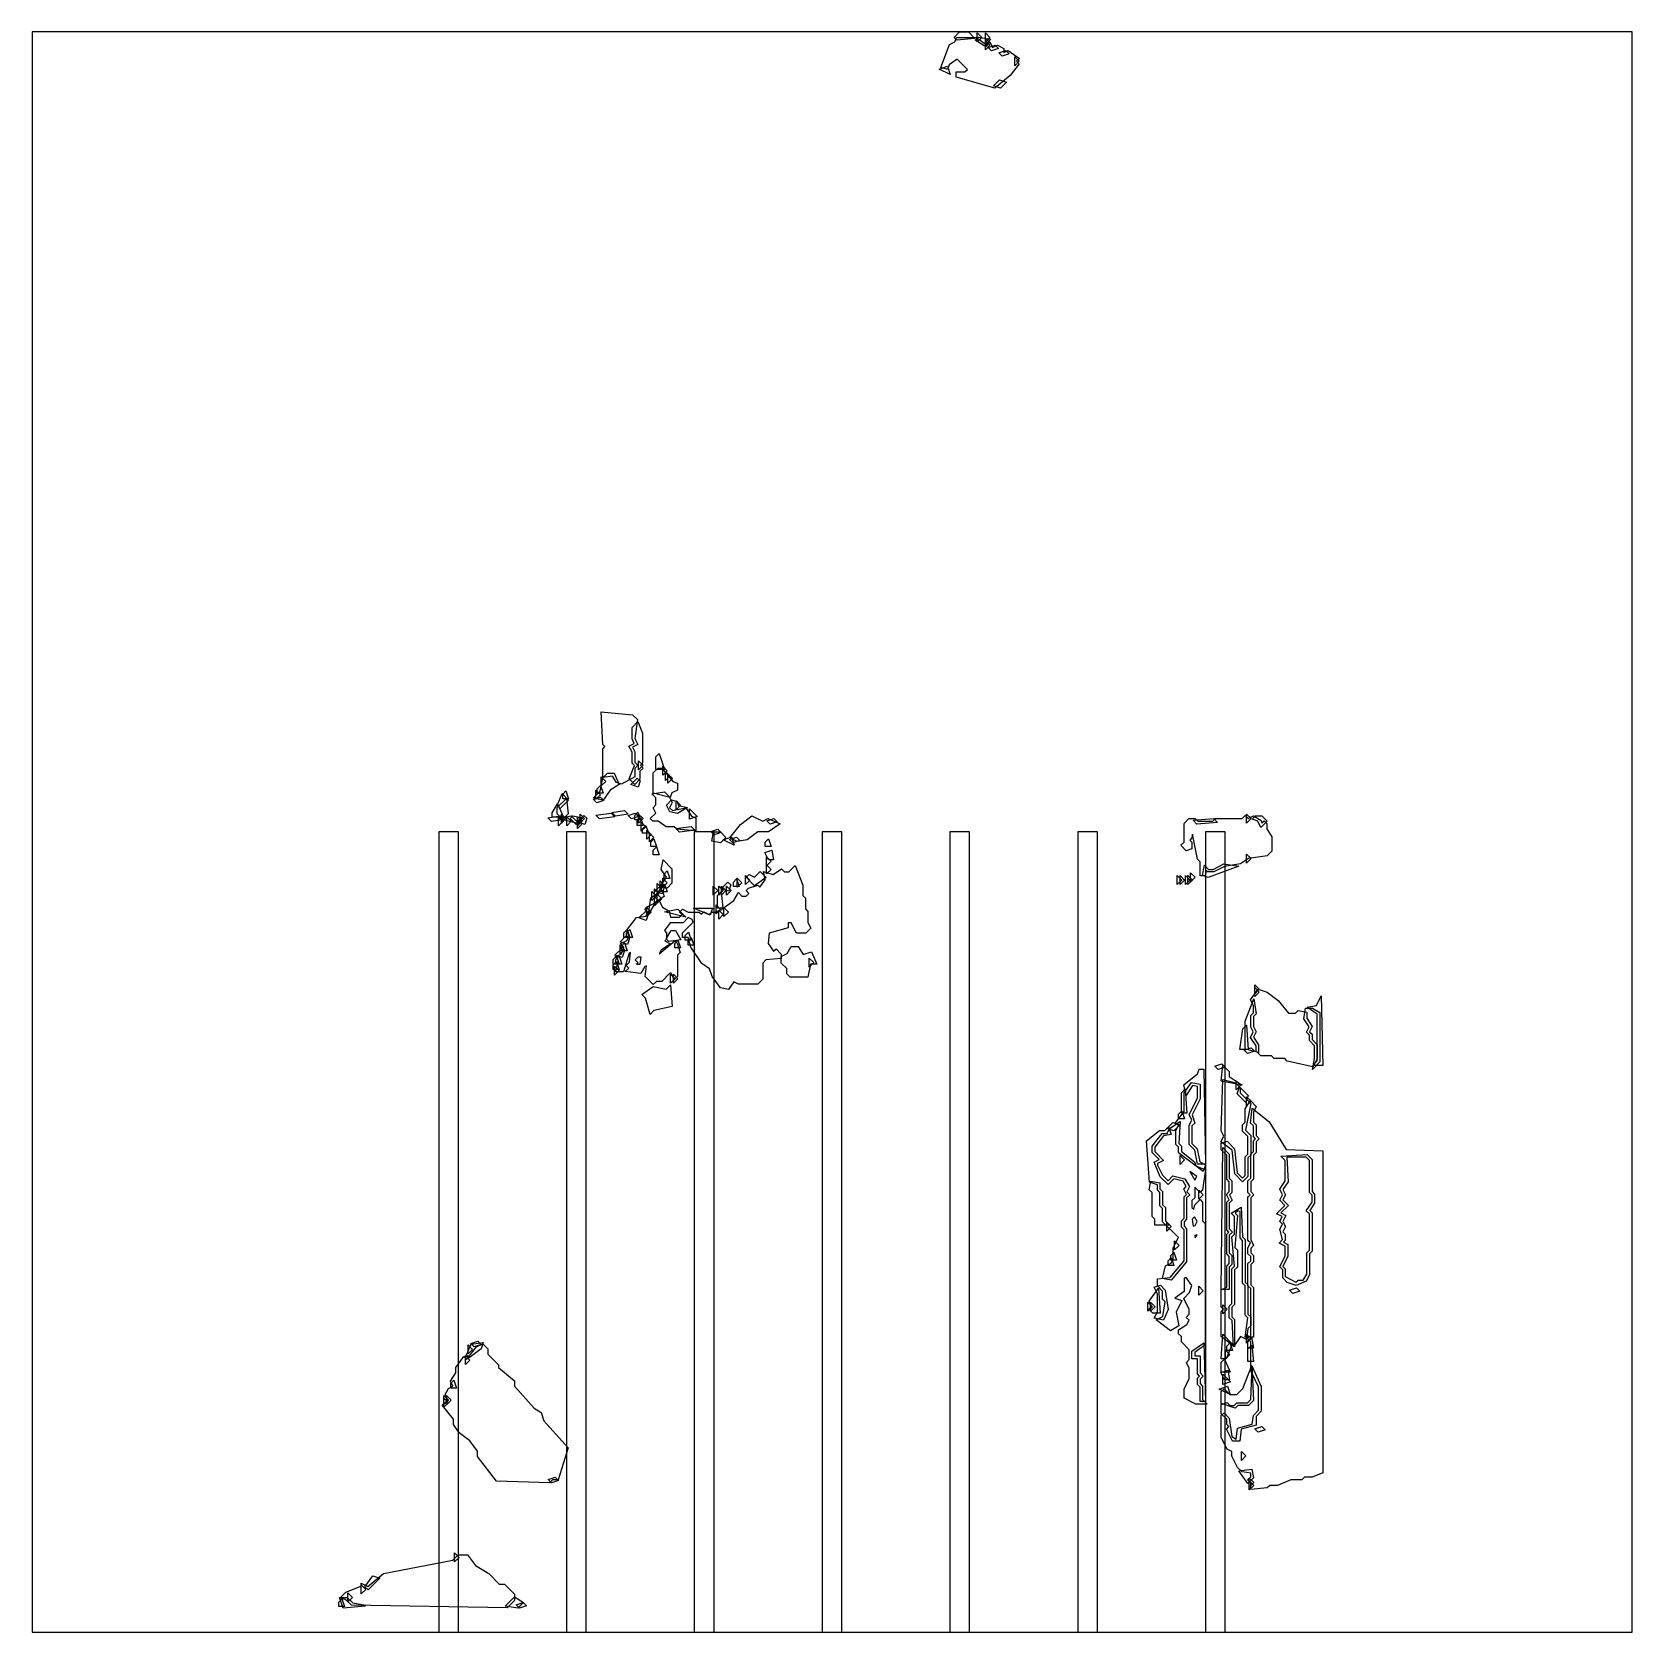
# Model space of a CAD drawing. Header units: millimetres. Extents: x 0 to 289, y 0 to 289.
import ezdxf

# ---------------------------------------------------------------- set-up
doc = ezdxf.new("R2010")
doc.units = ezdxf.units.MM
for name, color, linetype in [('CUT_OUTLINE', 5, 'Continuous'), ('CUT_SLOT', 1, 'Continuous'), ('ENG_D', 3, 'Continuous'), ('ENG_K', 2, 'Continuous'), ('ENG_L', 4, 'Continuous')]:
    doc.layers.add(name, color=color, linetype=linetype)

msp = doc.modelspace()

# ---------------------------------------------------------------- linework, layer by layer
at = {"layer": 'CUT_OUTLINE'}
msp.add_lwpolyline([(0, 0), (289.14, 0), (289.14, 289.14), (0, 289.14), (0, 0)], close=True, dxfattribs=at)
at = {"layer": 'CUT_SLOT'}
for points in [[(73.5, 0), (77.07, 0), (77.07, 144.57), (73.5, 144.57), (73.5, 0)], [(96.6, 0), (100.16, 0), (100.16, 144.57), (96.6, 144.57), (96.6, 0)], [(119.69, 0), (123.26, 0), (123.26, 144.57), (119.69, 144.57), (119.69, 0)], [(119.69, 0), (123.26, 0), (123.26, 144.57), (119.69, 144.57), (119.69, 0)], [(142.79, 0), (146.35, 0), (146.35, 144.57), (142.79, 144.57), (142.79, 0)], [(142.79, 0), (146.35, 0), (146.35, 144.57), (142.79, 144.57), (142.79, 0)], [(165.88, 0), (169.44, 0), (169.44, 144.57), (165.88, 144.57), (165.88, 0)], [(165.88, 0), (169.44, 0), (169.44, 144.57), (165.88, 144.57), (165.88, 0)], [(188.97, 0), (192.54, 0), (192.54, 144.57), (188.97, 144.57), (188.97, 0)], [(212.07, 0), (215.63, 0), (215.63, 144.57), (212.07, 144.57), (212.07, 0)]]:
    msp.add_lwpolyline(points, close=True, dxfattribs=at)
at = {"layer": 'ENG_D'}
for points in [[(167.6, 289.14), (169.24, 289.14), (170.4, 287.98), (167.13, 287.68), (166.64, 288.17), (167.6, 289.14)], [(173.27, 287.86), (172.07, 286.66), (170.44, 287.64), (170.99, 288.19), (173.27, 287.86)], [(172.28, 287.55), (173.1, 286.73), (172.28, 285.9), (172.28, 287.55)], [(173.42, 285.73), (172.79, 286.35), (174.03, 286.76), (174.65, 286.14), (173.42, 285.73)], [(175.34, 284.76), (174.72, 285.39), (175.96, 285.8), (176.58, 285.18), (175.34, 284.76)], [(177.58, 284.66), (178.4, 283.84), (177.58, 283.01), (177.58, 284.66)], [(163.94, 282.43), (165.44, 282.94), (165.94, 281.43), (163.94, 282.43)], [(174.99, 278.98), (173.76, 279.39), (174.86, 280.5), (176.1, 280.09), (174.99, 278.98)], [(107.86, 160.1), (108.83, 160.58), (108.43, 161.38), (108.43, 163.46), (109.47, 164.51), (110.35, 162.45), (110.35, 157), (109.97, 156.62), (110.45, 156.13), (109.87, 155.55), (109.87, 154.11), (108.91, 153.14), (107.9, 154.15), (108.87, 156.56), (108.43, 157), (108.43, 158.97), (107.86, 160.1)], [(104.5, 152.1), (103.23, 150.33), (101.43, 150.68), (102.66, 151.92), (103.14, 154.33), (103.99, 155.17), (105.21, 155.17), (106.08, 153.15), (104.5, 152.1)], [(116.62, 153.42), (116.62, 152.13), (115.61, 151.63), (115.33, 150.78), (112.28, 151.61), (112.28, 155.27), (113.15, 156.13), (113.84, 156.13), (115.8, 153.69), (116.62, 153.42)], [(95.42, 148.81), (94.89, 149.33), (95.82, 151.5), (96.96, 150.35), (95.42, 148.81)], [(114.64, 149.43), (115.59, 150.39), (116.57, 150.06), (116.8, 149.36), (118.48, 149.02), (116.66, 147.93), (115.25, 148.21), (114.64, 149.43)], [(94.97, 149.67), (96.02, 147.22), (93.97, 147.22), (93.97, 148.01), (94.97, 149.67)], [(96.48, 146.98), (95.66, 146.16), (95.66, 147.8), (96.48, 146.98)], [(97.75, 147.48), (99.52, 147.13), (98.31, 145.91), (97.24, 146.98), (97.75, 147.48)], [(98.58, 146.39), (99.75, 147.56), (100.27, 147.04), (99.9, 145.95), (98.58, 146.39)], [(108.91, 146.74), (108.91, 147.56), (109.5, 148.15), (109.97, 146.74), (108.91, 146.74)], [(118.79, 148.76), (120.2, 147.35), (118.79, 146.88), (118.79, 148.76)], [(219.5, 146.16), (219.5, 147.8), (220.33, 146.98), (219.5, 146.16)], [(96, 146.5), (95.17, 145.67), (95.17, 147.32), (96, 146.5)], [(96.62, 147.32), (97.44, 146.5), (96.62, 145.67), (96.62, 147.32)], [(98.55, 145.19), (98.55, 146.84), (99.37, 146.01), (98.55, 145.19)], [(119.12, 145.54), (119.79, 144.87), (117.01, 144.56), (116.33, 145.23), (119.12, 145.54)], [(123.91, 145.08), (124.53, 144.46), (123.3, 144.05), (122.68, 144.67), (123.91, 145.08)], [(133.42, 145.98), (132.8, 146.6), (134.03, 147.01), (134.65, 146.39), (133.42, 145.98)], [(214.26, 146.3), (210.5, 146.01), (209.81, 146.7), (213.57, 146.99), (214.26, 146.3)], [(221.09, 147.46), (222.25, 147.46), (223.22, 146.5), (222.09, 145.37), (221.5, 146.54), (220.5, 146.87), (221.09, 147.46)], [(127.29, 143.64), (127.91, 143.02), (126.67, 142.61), (126.05, 143.23), (127.29, 143.64)], [(133.58, 139.27), (132.76, 138.44), (132.76, 140.09), (133.58, 139.27)], [(212.62, 137.82), (213.42, 137.82), (215.37, 138.79), (218.07, 138.41), (212.52, 136.36), (211.51, 136.7), (211.89, 138.55), (212.62, 137.82)], [(220.33, 139.75), (219.5, 138.93), (219.5, 140.57), (220.33, 139.75)], [(114.79, 135.41), (113.97, 134.59), (113.97, 136.23), (114.79, 135.41)], [(114.21, 136.14), (114.21, 136.96), (114.8, 137.55), (115.27, 136.14), (114.21, 136.14)], [(126.74, 135.51), (127.33, 136.1), (127.8, 134.69), (126.74, 134.69), (126.74, 135.51)], [(128.91, 136.72), (129.73, 135.89), (128.91, 135.07), (128.91, 136.72)], [(207.46, 135.07), (207.46, 136.72), (208.28, 135.89), (207.46, 135.07)], [(209.24, 135.89), (208.42, 135.07), (208.42, 136.72), (209.24, 135.89)], [(209.38, 137.2), (210.21, 136.38), (209.38, 135.55), (209.38, 137.2)], [(112.7, 131.87), (111.4, 129.7), (111.39, 129.7), (111.82, 132.66), (113.85, 134.11), (114.25, 132.9), (112.7, 131.87)], [(113.83, 134.45), (113, 133.63), (113, 135.27), (113.83, 134.45)], [(113.49, 135.75), (114.31, 134.93), (113.49, 134.11), (113.49, 135.75)], [(113.73, 134.55), (114.31, 135.14), (114.78, 133.73), (113.73, 133.73), (113.73, 134.55)], [(124.09, 134.79), (124.91, 133.97), (124.09, 133.14), (124.09, 134.79)], [(125.53, 133.14), (125.53, 134.79), (126.36, 133.97), (125.53, 133.14)], [(109.67, 129.04), (110.84, 130.21), (111.35, 129.69), (110.99, 128.6), (109.67, 129.04)], [(111.08, 129.29), (111.08, 130.93), (111.9, 130.11), (111.08, 129.29)], [(124.09, 130.45), (124.91, 129.63), (124.09, 128.81), (124.09, 130.45)], [(125.87, 130.11), (125.05, 129.29), (125.05, 130.93), (125.87, 130.11)], [(107.61, 124.26), (106.29, 124.71), (107.46, 125.87), (107.98, 125.36), (107.61, 124.26)], [(106.5, 123.95), (107.09, 124.53), (107.56, 123.12), (106.5, 123.12), (106.5, 123.95)], [(107.46, 126.36), (108.05, 126.94), (108.52, 125.53), (107.46, 125.53), (107.46, 126.36)], [(116.14, 124.43), (116.72, 125.02), (117.19, 123.61), (116.14, 123.61), (116.14, 124.43)], [(118.65, 126.46), (119.12, 125.05), (118.06, 125.05), (118.06, 125.87), (118.65, 126.46)], [(118.55, 124.09), (118.55, 124.91), (119.13, 125.5), (119.6, 124.09), (118.55, 124.09)], [(106.5, 123.46), (107.02, 122.95), (106.65, 121.86), (105.33, 122.3), (106.5, 123.46)], [(106.12, 122.12), (106.59, 120.71), (105.53, 120.71), (105.53, 121.54), (106.12, 122.12)], [(140.47, 121.78), (141.29, 120.96), (140.47, 120.13), (140.47, 121.78)], [(105.64, 121.16), (106.11, 119.75), (105.05, 119.75), (105.05, 120.57), (105.64, 121.16)], [(115.9, 118.89), (116.72, 118.06), (115.9, 117.24), (115.9, 118.89)], [(220.95, 116.48), (221.77, 115.65), (220.95, 114.83), (220.95, 116.48)], [(221.2, 111.71), (220.71, 111.22), (220.71, 109.45), (221.22, 108.43), (220.74, 107.48), (221.67, 106.09), (221.67, 104.74), (219.26, 105.35), (219.26, 110.4), (220.82, 114.44), (221.2, 111.71)], [(230.14, 112.76), (231.38, 112.76), (232.75, 111.94), (232.75, 103.03), (231.4, 101.67), (231.79, 103.63), (231.79, 105.92), (230.83, 106.88), (230.83, 107.84), (230.29, 108.38), (230.79, 109.37), (229.85, 110.78), (230.14, 112.76)], [(216.37, 100.36), (218.69, 98.82), (218.69, 98.8), (214.9, 99.56), (215.22, 102.45), (216.37, 101.3), (216.37, 100.36)], [(209.64, 93.47), (210.14, 91.98), (209.62, 91.46), (209.62, 88.29), (210.57, 87.34), (211.04, 84.98), (212.09, 84.45), (211.67, 83.21), (207.21, 86.62), (207.21, 87.6), (206.73, 88.09), (206.73, 90.65), (207.16, 91.51), (206.66, 92.02), (208.18, 94.05), (208.18, 97.42), (209.52, 99.3), (211.07, 98.99), (211.07, 96.32), (209.64, 93.47)], [(217.58, 97.97), (217.58, 99.61), (218.4, 98.79), (217.58, 97.97)], [(218.19, 98.51), (219.78, 96.93), (219.37, 95.69), (217.78, 97.28), (218.19, 98.51)], [(220.23, 66.4), (220.23, 62.75), (220.71, 62.26), (220.71, 53.25), (219.23, 53.25), (219.73, 56.78), (219.26, 57.25), (219.26, 62.55), (218.78, 63.03), (218.78, 70.74), (218.3, 71.22), (218.3, 75.97), (217.88, 76.1), (217.43, 75.66), (217.82, 75.27), (217.34, 69.48), (217.82, 69.01), (217.82, 65.92), (217.33, 65.44), (217.33, 59.17), (216.85, 58.69), (216.85, 56.96), (217.33, 56.48), (217.33, 51.56), (214.92, 53.37), (214.92, 57.93), (215.31, 58.31), (214.92, 58.69), (214.92, 61.83), (215.89, 62.31), (215.89, 66.12), (216.37, 66.6), (216.37, 67.85), (215.89, 68.33), (215.89, 71.9), (216.27, 72.28), (215.89, 72.67), (215.89, 77.68), (216.32, 78.11), (215.84, 79.08), (216.37, 79.61), (216.37, 81.34), (215.89, 81.82), (215.89, 86.16), (214.92, 87.12), (214.92, 88.36), (215.95, 88.7), (217.32, 87.33), (217.81, 83), (218.78, 82.02), (219.26, 82.5), (219.26, 85.88), (219.74, 86.36), (219.74, 89.53), (218.78, 90.5), (218.78, 91.66), (219.26, 92.14), (219.26, 94.52), (220.18, 96.04), (221.24, 94.98), (220.71, 93.91), (220.71, 92.14), (221.19, 91.66), (221.19, 89.73), (221.77, 89.15), (221.19, 88.57), (221.19, 86.64), (220.71, 86.16), (220.71, 81.82), (220.23, 81.34), (220.23, 79.61), (220.81, 79.03), (220.23, 78.45), (220.23, 70.9), (220.76, 69.83), (220.23, 69.29), (220.23, 68.53), (220.71, 68.05), (220.71, 66.88), (220.23, 66.4)], [(220.33, 95.9), (219.5, 95.07), (219.5, 96.72), (220.33, 95.9)], [(201.93, 81.26), (201.42, 88.78), (203.76, 90.6), (204.71, 90.6), (205.39, 91.28), (205.84, 89.93), (204.46, 89.65), (202.88, 87.62), (202.88, 86.84), (204.49, 85.23), (203.36, 84.66), (203.36, 84.39), (204.28, 82.55), (205.29, 81.54), (206.18, 82.43), (208.33, 81.89), (209.18, 80.49), (208.71, 79.56), (209.24, 79.03), (208.66, 78.45), (208.66, 74.59), (208.18, 74.11), (208.18, 73.35), (208.66, 72.87), (208.66, 66.9), (205.86, 63.59), (204.27, 63.91), (204.84, 66.19), (205.83, 66.68), (206.25, 67.52), (206.25, 69.45), (207.16, 71.27), (204.32, 74.11), (204.32, 76.52), (203.84, 77), (203.84, 79.41), (203.36, 79.89), (203.36, 80.78), (201.93, 81.26)], [(206.32, 90.56), (205.08, 90.97), (206.19, 92.08), (207.42, 91.67), (206.32, 90.56)], [(207.46, 86.12), (208.28, 85.3), (207.46, 84.47), (207.46, 86.12)], [(225.7, 85.99), (230.44, 86.27), (231.31, 85.4), (231.31, 79.61), (231.79, 79.13), (231.79, 77.51), (230.9, 76.17), (231.31, 75.76), (231.31, 68.81), (230.83, 68.33), (230.83, 64.52), (230.28, 63.42), (228.43, 62.63), (226.84, 63.16), (226.01, 63.99), (226.01, 65.44), (225.47, 65.97), (226.49, 68), (226.49, 69.73), (225.36, 70.29), (225.98, 70.91), (225.51, 72.79), (225.96, 73.68), (225.47, 74.16), (225.93, 75.07), (224.88, 75.59), (226.39, 77.1), (225.47, 78.02), (225.98, 79.03), (225.49, 80.01), (226.49, 81.51), (226.49, 85.2), (225.7, 85.99)], [(205.29, 58.28), (204.47, 56.35), (202.76, 56.69), (203.36, 57.88), (203.36, 61.14), (202.78, 62.31), (203.91, 62.68), (204.79, 61.8), (205.29, 58.28)], [(211.65, 61.68), (210.83, 60.86), (210.83, 62.51), (211.65, 61.68)], [(227.87, 61.17), (227.25, 61.79), (228.48, 62.2), (229.1, 61.58), (227.87, 61.17)], [(202.15, 57.97), (202.15, 59.61), (202.98, 58.79), (202.15, 57.97)], [(79.01, 49.56), (78.5, 50.06), (79.34, 52.02), (81.55, 52.34), (81.16, 51.17), (79.01, 49.56)], [(211.78, 52.26), (212.04, 41.68), (211.07, 41.68), (211.07, 44.23), (210.59, 44.72), (210.59, 45.88), (210.97, 46.26), (210.59, 46.64), (210.59, 49.39), (209.62, 49.39), (209.62, 50.72), (211.78, 52.26)], [(215.89, 51.66), (216.48, 52.25), (216.95, 50.84), (215.89, 50.84), (215.89, 51.66)], [(219.74, 51.32), (219.74, 52.63), (220.37, 53.26), (220.76, 51.32), (219.74, 51.32)], [(78.31, 49.98), (79.13, 49.15), (78.31, 48.33), (78.31, 49.98)], [(216.47, 50.12), (215.65, 49.29), (215.65, 50.94), (216.47, 50.12)], [(214.83, 46.88), (216.07, 47.3), (216.42, 45.54), (215.5, 45.54), (214.83, 46.88)], [(215.95, 41.48), (216.47, 40.96), (217.23, 40.96), (217.72, 41.44), (219.64, 41.44), (220.23, 42.03), (220.51, 47.99), (222.15, 44.39), (222.15, 39.9), (221.19, 38.93), (221.19, 37.4), (218.52, 36.68), (218.27, 34.46), (216.94, 34.46), (215.84, 36.67), (216.27, 37.11), (215.89, 37.49), (215.89, 38.45), (214.92, 39.42), (214.92, 41.13), (215.95, 41.48)], [(76.24, 45.5), (76.71, 44.09), (75.66, 44.09), (75.66, 44.92), (76.24, 45.5)], [(214.54, 43.9), (216.04, 44.4), (216.54, 42.89), (214.54, 43.9)], [(74.45, 42.27), (75.28, 41.44), (74.45, 40.62), (74.45, 42.27)], [(74.93, 41.1), (74.93, 42.75), (75.76, 41.92), (74.93, 41.1)], [(221.61, 36.11), (220.98, 36.73), (222.22, 37.14), (222.84, 36.52), (221.61, 36.11)], [(219.36, 31.81), (218.54, 30.98), (218.54, 32.63), (219.36, 31.81)], [(218.11, 29.1), (220.42, 29.43), (220.73, 27.87), (219.71, 26.86), (218.11, 29.1)], [(94.52, 27.98), (95.14, 27.36), (93.9, 26.95), (93.28, 27.57), (94.52, 27.98)], [(219.98, 27.81), (220.81, 26.99), (219.98, 26.16), (219.98, 27.81)], [(76.38, 14.32), (77.2, 13.49), (76.38, 12.67), (76.38, 14.32)], [(62.85, 9.74), (60.72, 7.61), (60.16, 8.17), (61.59, 10.16), (62.85, 9.74)], [(56.96, 6.26), (57.95, 5.28), (60.24, 4.82), (60.23, 4.69), (56.21, 4.32), (55.57, 6.26), (56.96, 6.26)], [(57.1, 5.44), (57.1, 7.09), (57.93, 6.26), (57.1, 5.44)], [(60.34, 7.71), (59.51, 6.89), (59.51, 8.53), (60.34, 7.71)], [(87.79, 4.32), (85.51, 4.65), (87.19, 6.33), (88.82, 5.35), (87.79, 4.32)]]:
    msp.add_lwpolyline(points, close=True, dxfattribs=at)
at = {"layer": 'ENG_K'}
for points in [[(112.76, 155.89), (112.76, 158.16), (113.35, 158.75), (114.3, 155.89), (112.76, 155.89)], [(113.97, 156.47), (114.79, 155.65), (113.97, 154.83), (113.97, 156.47)], [(109.91, 153.79), (109.54, 152.7), (108.22, 153.14), (109.39, 154.31), (109.91, 153.79)], [(115.27, 154.69), (114.45, 153.87), (114.45, 155.51), (115.27, 154.69)], [(114.93, 153.38), (114.93, 155.03), (115.75, 154.21), (114.93, 153.38)], [(103.33, 150.25), (102.1, 149.83), (101.47, 150.46), (102.71, 150.87), (103.33, 150.25)], [(93.88, 146.48), (93.22, 147.15), (95.5, 147.47), (96.17, 146.81), (93.88, 146.48)], [(99.03, 147.8), (99.85, 146.98), (99.03, 146.16), (99.03, 147.8)], [(104.66, 147.95), (105.34, 147.28), (102.56, 146.97), (101.88, 147.64), (104.66, 147.95)], [(105.45, 147.45), (104.78, 148.11), (107.07, 148.44), (107.73, 147.77), (105.45, 147.45)], [(107.74, 147.56), (108.97, 147.98), (109.6, 147.35), (108.36, 146.94), (107.74, 147.56)], [(116.38, 148.56), (116.38, 150.21), (117.2, 149.39), (116.38, 148.56)], [(98.55, 145.67), (98.55, 147.32), (99.37, 146.5), (98.55, 145.67)], [(109.39, 145.77), (109.39, 146.6), (109.98, 147.18), (110.45, 145.77), (109.39, 145.77)], [(110.11, 146.35), (110.94, 145.53), (110.11, 144.71), (110.11, 146.35)], [(110.35, 145.15), (110.94, 145.74), (111.41, 144.33), (110.35, 144.33), (110.35, 145.15)], [(111.9, 144.09), (111.08, 143.26), (111.08, 144.91), (111.9, 144.09)], [(112.38, 143.6), (111.56, 142.78), (111.56, 144.43), (112.38, 143.6)], [(112.86, 141.92), (111.8, 141.92), (111.8, 142.74), (112.39, 143.33), (112.86, 141.92)], [(113.34, 140.47), (112.28, 140.47), (112.28, 141.29), (112.87, 141.88), (113.34, 140.47)], [(133.58, 141.92), (132.52, 141.92), (132.52, 142.74), (133.11, 143.33), (133.58, 141.92)], [(114.64, 136.38), (113.71, 137.77), (114.06, 139.52), (115.65, 137.92), (115.65, 135.31), (114.76, 134.41), (113.59, 134.8), (114.64, 136.38)], [(127.46, 134.59), (127.46, 136.23), (128.28, 135.41), (127.46, 134.59)], [(207.8, 135.89), (206.97, 135.07), (206.97, 136.72), (207.8, 135.89)], [(208.9, 136.72), (209.72, 135.89), (208.9, 135.07), (208.9, 136.72)], [(112.56, 133.86), (113.73, 135.03), (114.24, 134.51), (113.88, 133.42), (112.56, 133.86)], [(123.95, 133.97), (123.12, 133.14), (123.12, 134.79), (123.95, 133.97)], [(106.12, 119.51), (105.29, 118.69), (105.29, 120.33), (106.12, 119.51)], [(221.77, 116.14), (220.95, 115.31), (220.95, 116.96), (221.77, 116.14)], [(232.11, 113.22), (232.98, 114.95), (233.24, 102.4), (231.45, 102.4), (232.27, 103.23), (232.27, 111.67), (230.45, 112.89), (232.11, 113.22)], [(218.79, 109.02), (219.47, 109.69), (219.76, 105.29), (218.26, 105.29), (218.79, 109.02)], [(220.91, 104.95), (219.68, 104.54), (219.06, 105.16), (220.29, 105.57), (220.91, 104.95)], [(210.59, 96.44), (210.59, 98.59), (209.74, 98.76), (208.54, 96.97), (208.15, 98.88), (210.62, 100.86), (210.9, 101.68), (211.79, 101.68), (212.04, 84.57), (210.63, 84.57), (210.12, 87.1), (209.14, 88.09), (209.14, 91.62), (209.6, 92.52), (209.11, 93.49), (210.59, 96.44)], [(215.61, 102.06), (214.38, 101.64), (213.76, 102.27), (214.99, 102.68), (215.61, 102.06)], [(208.68, 93.73), (207.7, 93.73), (207.7, 97.44), (208.38, 98.13), (208.68, 93.73)], [(207.21, 92.76), (207.21, 93.59), (207.8, 94.17), (208.27, 92.76), (207.21, 92.76)], [(220.13, 79.03), (219.74, 79.41), (219.74, 81.54), (220.23, 82.02), (220.23, 86.36), (220.71, 86.84), (220.71, 88.77), (221.09, 89.15), (220.71, 89.53), (220.71, 91.46), (220.21, 91.95), (220.52, 94.68), (223.54, 92.2), (226.63, 87.22), (233.24, 86.97), (233.24, 28.75), (231.36, 27.95), (229.96, 27.95), (229.48, 27.47), (227.5, 27.47), (225.09, 26.5), (223.7, 26.5), (223.23, 26.03), (220.23, 25.76), (220.23, 26.89), (219.64, 27.47), (220.23, 28.05), (220.23, 28.7), (218.67, 28.93), (217.86, 29.73), (216.85, 31.75), (216.85, 32.62), (215.95, 33.07), (214.92, 35.12), (214.92, 39.13), (215.41, 39.62), (216.36, 38.67), (216.83, 35.33), (217.62, 34.86), (217.84, 36.81), (220.49, 37.54), (220.72, 39.15), (221.67, 40.1), (221.67, 44.28), (220.23, 47.17), (220.23, 52.43), (219.64, 53.01), (220.23, 53.59), (220.23, 62.06), (219.74, 62.55), (219.74, 66.6), (220.23, 67.08), (220.23, 67.85), (219.74, 68.33), (219.74, 69.45), (220.17, 70.31), (219.74, 70.74), (219.74, 78.65), (220.13, 79.03)], [(216.95, 72.28), (216.37, 71.7), (216.37, 68.53), (216.85, 68.05), (216.85, 66.4), (216.37, 65.92), (216.37, 61.92), (214.92, 61.92), (215.17, 87.56), (216.37, 86.36), (216.37, 82.02), (216.85, 81.54), (216.85, 79.41), (216.42, 78.98), (216.9, 78.02), (216.37, 77.49), (216.37, 72.87), (216.95, 72.28)], [(226.17, 70.42), (226.97, 70.02), (226.97, 67.89), (226.06, 66.07), (226.49, 65.64), (226.49, 64.23), (228.38, 63.19), (228.8, 63.61), (229.73, 63.61), (230.35, 64.64), (230.35, 68.53), (230.83, 69.01), (230.83, 75.56), (230.28, 76.11), (231.31, 77.66), (231.31, 78.93), (230.83, 79.41), (230.83, 85.2), (230.25, 85.78), (226.74, 85.78), (226.98, 81.37), (226.05, 79.98), (226.52, 79.03), (226.06, 78.11), (227.07, 77.1), (225.69, 75.72), (226.57, 75.28), (226.04, 74.21), (226.52, 73.25), (226.06, 72.33), (226.49, 71.9), (226.49, 70.74), (226.17, 70.42)], [(204.32, 77.2), (204.81, 76.72), (204.81, 74.31), (205.63, 73.49), (202.88, 73.49), (202.88, 74.59), (202.4, 75.08), (202.4, 79.41), (201.89, 79.92), (202.21, 81.48), (203.84, 81.16), (203.84, 80.09), (204.32, 79.61), (204.32, 77.2)], [(205.05, 72.43), (205.05, 74.07), (205.87, 73.25), (205.05, 72.43)], [(205.29, 67.08), (205.87, 67.67), (206.34, 66.26), (205.29, 66.26), (205.29, 67.08)], [(205.77, 67.22), (205.77, 68.05), (206.36, 68.63), (206.83, 67.22), (205.77, 67.22)], [(203.86, 57.59), (202.54, 57.59), (201.81, 58.31), (202.34, 58.84), (201.87, 59.78), (203.56, 62.13), (203.86, 57.59)], [(81.16, 51.94), (79.93, 51.53), (79.31, 52.15), (80.54, 52.56), (81.16, 51.94)], [(215.81, 49.39), (214.91, 49.39), (215.2, 53.8), (216.89, 52.1), (215.81, 49.39)], [(214.92, 46.98), (214.92, 48.77), (215.49, 49.33), (216.5, 46.98), (214.92, 46.98)], [(215.17, 46.6), (216.58, 45.19), (215.17, 44.72), (215.17, 46.6)], [(56.47, 4.58), (55.42, 4.58), (55.42, 5.4), (56.01, 5.99), (56.47, 4.58)], [(88.12, 4.3), (87.5, 4.92), (88.73, 5.34), (89.36, 4.71), (88.12, 4.3)]]:
    msp.add_lwpolyline(points, close=True, dxfattribs=at)
at = {"layer": 'ENG_L'}
for points in [[(169.05, 282.39), (167.19, 284.24), (165.73, 283.2), (165.44, 282.33), (164.25, 282.72), (165.82, 286.9), (166.78, 287.38), (167.04, 288.17), (170.67, 288.17), (172.5, 286.8), (173.07, 287.37), (173.59, 286.33), (174.45, 286.76), (175.65, 286.15), (175.65, 285.43), (176.4, 285.8), (178.43, 284.35), (177.92, 283.84), (178.38, 283.38), (176.79, 281.26), (174.02, 278.99), (166.98, 281), (166.98, 281.91), (168.56, 281.91), (169.05, 282.39)], [(170.83, 287.35), (170.83, 289), (171.65, 288.17), (170.83, 287.35)], [(173.1, 288.17), (172.28, 287.35), (172.28, 289), (173.1, 288.17)], [(172.28, 288.03), (173.1, 287.21), (172.28, 286.39), (172.28, 288.03)], [(103.13, 160.37), (102.87, 166.28), (108.53, 165.76), (109.4, 164.89), (108.92, 161.48), (109.47, 160.36), (108.51, 159.88), (108.91, 159.08), (108.91, 157.2), (109.49, 156.62), (108.91, 156.03), (108.91, 154.55), (106.52, 153.22), (105.62, 153.52), (104.93, 154.67), (103.13, 154.41), (103.13, 159.61), (103.51, 159.99), (103.13, 160.37)], [(110.45, 156.62), (109.63, 155.79), (109.63, 157.44), (110.45, 156.62)], [(102.88, 152.9), (102.88, 154.55), (103.71, 153.72), (102.88, 152.9)], [(96.87, 147.85), (95.9, 146.88), (94.93, 147.84), (94.93, 149.01), (96.56, 150.63), (96.87, 147.85)], [(96.95, 150.59), (95.9, 150.59), (95.9, 151.41), (96.48, 152), (96.95, 150.59)], [(101.92, 152.14), (102.74, 151.31), (101.92, 150.49), (101.92, 152.14)], [(102.16, 152.38), (102.75, 152.97), (103.22, 151.56), (102.16, 151.56), (102.16, 152.38)], [(114.29, 151.81), (115.13, 150.98), (115.68, 149.87), (115.22, 148.95), (115.73, 148.44), (118.18, 148.93), (119.18, 147.42), (119.99, 147.15), (119.99, 144.79), (116.51, 145.06), (116.04, 145.53), (114.62, 145.53), (113.17, 146.5), (112.18, 146.5), (111.7, 146.98), (112.71, 147.99), (112.23, 148.95), (112.76, 149.49), (112.76, 150.73), (112.01, 151.49), (114.29, 151.81)], [(97.42, 147.48), (98.85, 146.05), (95.04, 147), (97.42, 147.48)], [(109.63, 147.8), (110.45, 146.98), (109.63, 146.16), (109.63, 147.8)], [(128.01, 145.95), (130.09, 147.5), (132.04, 146.52), (133, 147), (135.18, 146.07), (133.08, 144.57), (131.16, 144.57), (129.24, 143.13), (127.42, 142.87), (126.13, 143.52), (128.01, 145.95)], [(218.68, 146.98), (219.26, 147.56), (219.79, 147.03), (220.72, 147.49), (222.11, 146.66), (222.26, 146.22), (222.64, 146.6), (223.12, 146.11), (223.12, 145.12), (224.08, 143.68), (224.08, 141.1), (223.23, 140.25), (219.83, 139.76), (218.39, 138.8), (215.48, 138.31), (213.54, 137.34), (212.42, 137.34), (212.18, 137.57), (211.99, 136.62), (211.07, 136.62), (211.07, 139.17), (210.61, 139.63), (209.69, 144.2), (209.61, 143.49), (209.24, 143.12), (209.62, 142.74), (209.62, 141.5), (208.6, 141.16), (207.6, 142.16), (208.18, 142.74), (208.18, 146.11), (209.04, 146.98), (210.21, 146.98), (210.69, 146.5), (213.38, 146.5), (213.86, 146.98), (218.68, 146.98)], [(125.39, 143.6), (124.41, 142.62), (122.84, 142.93), (123.17, 144.57), (124.43, 144.57), (125.39, 143.6)], [(126.91, 142.17), (124.91, 143.17), (126.41, 143.67), (126.91, 142.17)], [(134.02, 139.51), (133.09, 139.51), (132.42, 140.85), (133.67, 141.27), (134.02, 139.51)], [(108.15, 122.78), (107.9, 122.69), (106.92, 119.27), (105.47, 119.27), (105.99, 121.36), (105.37, 121.99), (106.54, 122.57), (106.95, 123.78), (106.33, 124.39), (107.52, 124.99), (107.92, 125.77), (107.42, 126.77), (109.26, 129.13), (110.92, 129.37), (111.27, 130.06), (110.74, 130.59), (111.17, 131.03), (113.35, 132.12), (113.91, 131), (115.15, 130.26), (115.37, 129.15), (117, 129.15), (117.48, 129.63), (117, 130.11), (117.53, 130.65), (118.6, 130.11), (120.57, 130.11), (120.96, 129.73), (121.39, 130.16), (122.35, 129.68), (122.78, 130.11), (123.75, 130.11), (123.64, 130.22), (124.73, 130.58), (124.68, 130.62), (126.8, 132.2), (127.65, 133.63), (128.28, 133), (129.05, 133), (129.53, 133.48), (129.05, 133.97), (129.5, 134.42), (131.14, 134.97), (131.53, 134.58), (132.51, 135.95), (132.2, 137.46), (133.93, 136.88), (135.44, 137.89), (135.99, 137.34), (136.76, 137.34), (137.91, 138.5), (139.27, 134.98), (139.27, 133.1), (139.75, 132.62), (139.75, 130.69), (140.23, 130.21), (140.23, 128.24), (140.77, 127.17), (139.85, 126.26), (138.15, 126.26), (137.19, 128.18), (136.62, 128.18), (136.62, 127.28), (133.22, 126.31), (133.01, 124.39), (134, 123.01), (134.45, 123.46), (135.41, 122.5), (135.41, 121.7), (132.63, 121.45), (132.04, 120.86), (132.04, 117.96), (131.18, 117.1), (127.65, 117.1), (126.82, 117.51), (125.89, 116.11), (124.43, 116.4), (122.91, 118.43), (122.44, 119.84), (121.02, 120.78), (119.05, 123.75), (118.6, 125.53), (117.58, 125.53), (117.58, 126.36), (119.48, 128.25), (119.31, 128.74), (118.59, 129.1), (117.68, 128.18), (115.3, 128.18), (114.28, 126.76), (114.69, 126.36), (114.69, 125.19), (114.37, 124.88), (115.41, 124.36), (113.67, 123.2), (113.36, 122.57), (116.15, 124.9), (116.59, 124.46), (117.14, 122.82), (116.62, 122.3), (116.62, 118.45), (116.07, 117.9), (115.51, 119.03), (115.27, 119.03), (113.83, 117.58), (112.86, 117.58), (112.28, 117), (110.82, 118.46), (111.04, 120.37), (110.76, 120.27), (110, 119.01), (107.18, 119.33), (107.84, 119.99), (107.36, 120.47), (107.96, 121.07), (108.15, 122.78)], [(129.05, 136.38), (129.58, 136.91), (130.55, 136.43), (131.56, 137.44), (132.65, 136.35), (130.57, 134.86), (129.05, 136.38)], [(133.58, 137.82), (132.76, 137), (132.76, 138.64), (133.58, 137.82)], [(112.86, 133), (112.04, 132.18), (112.04, 133.83), (112.86, 133)], [(112.52, 134.31), (113.34, 133.48), (112.52, 132.66), (112.52, 134.31)], [(113, 131.7), (113, 133.34), (113.83, 132.52), (113, 131.7)], [(123.85, 133.1), (124.51, 133.77), (124.84, 130.83), (123.85, 130.83), (123.85, 133.1)], [(124.57, 133.14), (124.57, 134.79), (125.39, 133.97), (124.57, 133.14)], [(125.93, 133.9), (124.61, 134.34), (125.77, 135.51), (126.29, 135), (125.93, 133.9)], [(112.52, 132.86), (113.34, 132.04), (112.52, 131.22), (112.52, 132.86)], [(116.7, 130.61), (118.13, 129.18), (114.32, 130.14), (116.7, 130.61)], [(119.54, 130.83), (122.98, 130.83), (122.55, 129.55), (119.54, 130.83)], [(123.61, 129.77), (123.61, 131.42), (124.43, 130.59), (123.61, 129.77)], [(108.04, 125.53), (106.98, 125.53), (106.98, 126.36), (107.57, 126.94), (108.04, 125.53)], [(116.27, 126.74), (117.25, 125.11), (115.09, 124.8), (114.63, 125.26), (115.52, 126.74), (116.27, 126.74)], [(105.05, 120.71), (105.05, 121.54), (105.64, 122.12), (106.11, 120.71), (105.05, 120.71)], [(107.08, 123.36), (106.26, 122.54), (106.26, 124.19), (107.08, 123.36)], [(110.08, 121.92), (109.49, 121.92), (109.01, 121.44), (109.49, 120.96), (109.25, 120.71), (109.9, 120.71), (110.08, 121.92)], [(140.19, 118.31), (137, 118.31), (136.38, 118.93), (136.38, 119.89), (135.41, 120.86), (135.41, 122.07), (136.45, 122.59), (137.2, 123.85), (138.43, 123.85), (139.37, 122.45), (140.85, 122.94), (141.8, 120.71), (140.67, 120.71), (140.19, 118.31)], [(115.41, 118.89), (116.24, 118.06), (115.41, 117.24), (115.41, 118.89)], [(110.22, 115.2), (112.23, 116.63), (114.61, 116.16), (115.37, 116.92), (115.67, 113.06), (112.4, 112.3), (111.68, 111.58), (110.86, 114.57), (110.22, 115.2)], [(220.71, 113.19), (220.19, 114.23), (221.58, 116.18), (223.23, 115.63), (225.21, 114.14), (227.09, 111.8), (228.32, 111.8), (228.82, 112.3), (230.35, 112), (230.35, 110.91), (231.35, 109.41), (230.88, 108.47), (231.31, 108.04), (231.31, 107.08), (232.27, 106.12), (232.27, 103.54), (231.43, 102.13), (226.85, 103.15), (226.39, 103.61), (224.46, 103.61), (223.98, 104.09), (222.05, 104.09), (221.19, 104.95), (221.19, 105.94), (220.19, 107.45), (220.68, 108.43), (220.23, 109.33), (220.23, 111.42), (220.71, 111.9), (220.71, 113.19)], [(220.23, 89.73), (220.23, 86.16), (219.74, 85.68), (219.74, 82.3), (218.78, 81.34), (217.35, 82.78), (216.87, 87.09), (214.86, 88.6), (215.38, 89.63), (214.92, 90.54), (215.17, 99.82), (217.46, 99.25), (218.3, 98.41), (218.3, 97.44), (220.25, 95.49), (219.28, 90.68), (220.23, 89.73)], [(207.22, 88.28), (207.7, 87.8), (207.7, 86.86), (210.07, 84.96), (210.3, 84.27), (212.06, 83.52), (211.54, 79.88), (211.07, 79.41), (210.11, 80.38), (210.11, 78.45), (209.62, 77.97), (209.62, 76.72), (209.96, 76.39), (210.12, 77.22), (211.07, 78.17), (211.55, 77.68), (211.55, 74.31), (212.03, 73.83), (212.03, 51.92), (210.11, 50.48), (210.11, 49.88), (211.07, 49.88), (211.07, 46.84), (211.65, 46.26), (211.07, 45.68), (211.07, 44.92), (211.55, 44.43), (211.55, 42.02), (212.37, 41.2), (210.29, 41.2), (208.18, 42.26), (208.18, 43.91), (209.14, 45.84), (209.14, 47.65), (208.61, 48.72), (209.14, 49.25), (209.14, 50.98), (207.7, 52.43), (207.7, 53.39), (207.21, 53.87), (207.21, 54.58), (208.71, 55.58), (209.09, 56.33), (208.56, 56.86), (209.14, 57.45), (209.14, 58.25), (208.13, 60.28), (209.17, 61.33), (209.6, 62.61), (208.57, 64.05), (208.18, 63.92), (208.18, 61.56), (206.52, 60.32), (207.8, 59.9), (206.74, 57.79), (207.24, 55.3), (205.75, 54.4), (203.15, 56.43), (204.35, 57.02), (204.79, 59.67), (204.32, 60.14), (204.32, 61.58), (203.36, 62.55), (203.36, 63.83), (205.65, 64.08), (208.18, 67.07), (208.18, 72.67), (207.7, 73.15), (207.7, 74.31), (208.18, 74.79), (208.18, 78.65), (208.61, 79.08), (208.13, 80.04), (208.6, 80.51), (208.02, 81.47), (206.32, 81.9), (205.29, 80.86), (203.88, 82.27), (202.81, 84.93), (203.68, 85.36), (202.4, 86.64), (202.4, 87.79), (204.21, 90.11), (205.14, 90.11), (205.58, 91), (207.49, 92.27), (207.22, 88.28)], [(209.25, 83.24), (210.11, 81.68), (210.51, 82.34), (209.25, 83.24)], [(210.83, 79.85), (211.65, 79.03), (210.83, 78.21), (210.83, 79.85)], [(216.7, 75.71), (218.52, 76.79), (218.78, 71.42), (219.26, 70.94), (219.26, 63.23), (219.74, 62.75), (219.74, 57.45), (220.23, 56.96), (220.23, 55.32), (219.73, 54.82), (219.45, 52.88), (218.38, 53.42), (217.14, 51.55), (216.86, 56.28), (216.37, 56.76), (216.37, 58.89), (216.85, 59.37), (216.85, 65.64), (217.33, 66.11), (216.84, 71.41), (217.33, 71.9), (217.33, 75.08), (216.7, 75.71)], [(210.18, 73.44), (210.55, 74.2), (210.06, 75.03), (209.64, 74.61), (209.82, 73.33), (210.18, 73.44)], [(206.49, 70.7), (207.31, 69.87), (206.49, 69.05), (206.49, 70.7)], [(210.14, 71.64), (210.22, 71.26), (210.53, 71.76), (210.52, 71.77), (210.14, 71.64)], [(201.67, 57.97), (201.67, 59.61), (202.5, 58.79), (201.67, 57.97)], [(215.17, 59.13), (215.99, 58.31), (215.17, 57.49), (215.17, 59.13)], [(92, 39.68), (92.5, 38.19), (96.89, 33.31), (95.11, 27.47), (94.07, 27.47), (93.58, 26.98), (83.97, 27.23), (80.48, 31.72), (80.48, 32.69), (79.1, 34.52), (77.17, 35.97), (76.14, 37.51), (76.14, 38.47), (74.13, 40.98), (75.12, 41.97), (74.67, 42.89), (75.24, 44.03), (76.06, 44.44), (75.62, 45.32), (76.62, 46.82), (76.62, 47.78), (78.04, 49.77), (78.53, 49.27), (80.32, 51.51), (81.49, 52.1), (82.4, 51.18), (82.4, 50.22), (84.33, 48.29), (84.33, 47.82), (87.22, 45.41), (87.22, 44.43), (90.75, 40.43), (92, 39.68)], [(220.33, 53.01), (219.5, 52.19), (219.5, 53.83), (220.33, 53.01)], [(78.79, 51.9), (79.61, 51.08), (78.79, 50.26), (78.79, 51.9)], [(220.74, 48.91), (219.74, 48.91), (219.74, 51.18), (220.41, 51.85), (220.74, 48.91)], [(216.47, 42.89), (217.72, 42.89), (218.81, 43.99), (220.41, 48.14), (220.71, 41.83), (219.84, 40.96), (217.92, 40.96), (217.4, 40.44), (214.92, 41.27), (214.92, 43.47), (215.41, 43.95), (216.47, 42.89)], [(74.45, 41.1), (74.45, 42.75), (75.28, 41.92), (74.45, 41.1)], [(220.81, 26.5), (219.98, 25.68), (219.98, 27.33), (220.81, 26.5)], [(56.78, 5.8), (55.69, 6.16), (56.73, 7.19), (59.33, 8.23), (59.51, 8.05), (59.51, 8.82), (60.69, 8.24), (63.5, 10.59), (76.02, 12.99), (77, 13.97), (78.67, 13.97), (80.16, 11.99), (82.55, 10.55), (84.43, 8.67), (85.4, 8.67), (87.22, 6.85), (87.22, 5.68), (85.88, 4.34), (57.73, 4.82), (56.76, 5.78), (56.78, 5.8)]]:
    msp.add_lwpolyline(points, close=True, dxfattribs=at)

doc.saveas('drawing.dxf')
